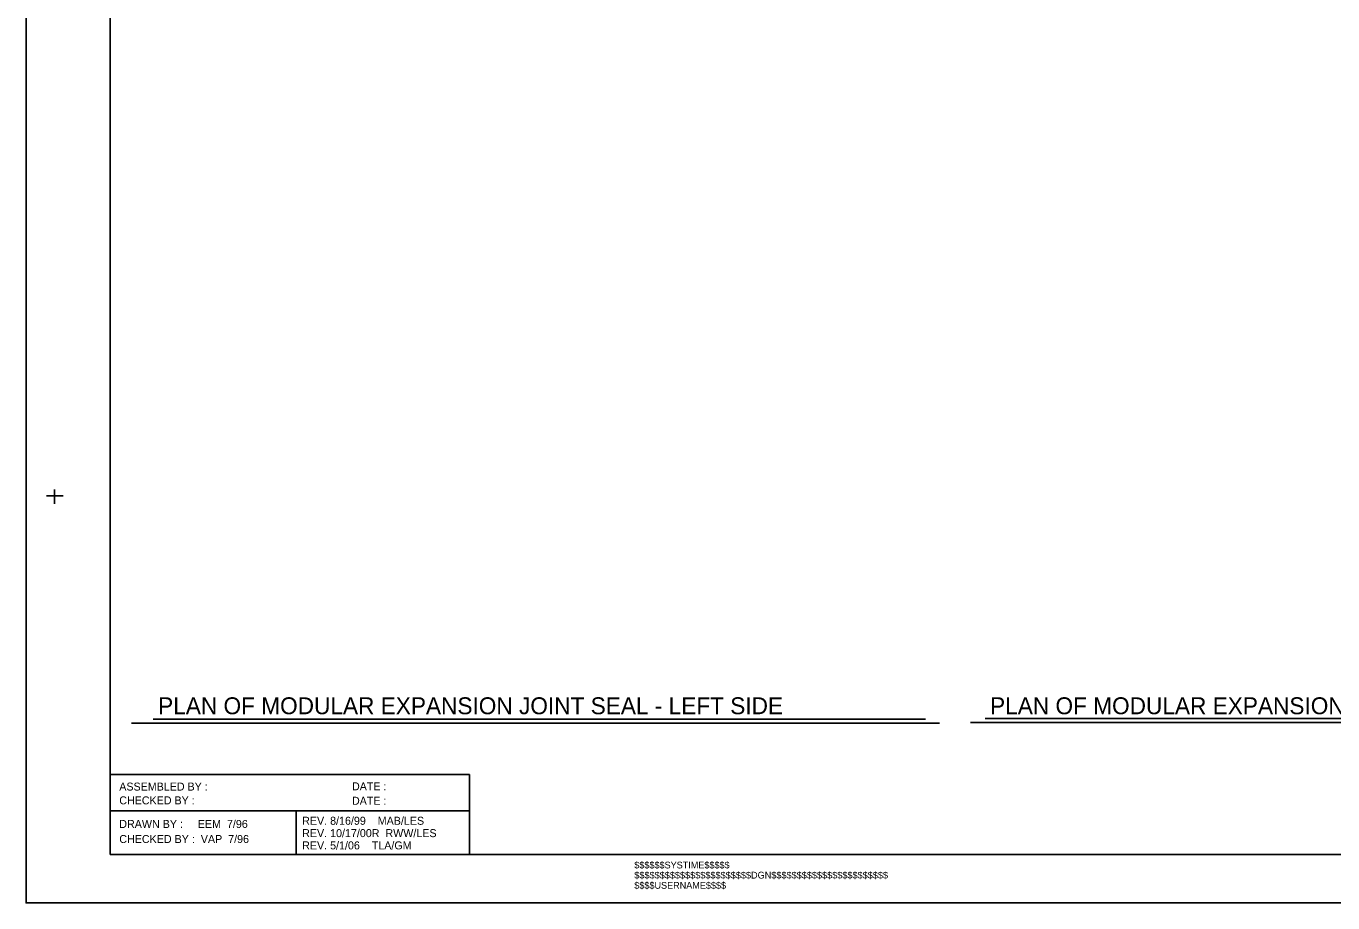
# Model space of a CAD drawing. Extents: x 0 to 33.1, y 0 to 23.6.
# Drawn here: x 0 to 16.39, y 0 to 11 of the extents above; entities that cross this region are included whole.
import ezdxf

# ---------------------------------------------------------------- set-up
doc = ezdxf.new("R2010")
doc.units = 0
for name, color, linetype in [('Plan Sheet', 7, 'Continuous'), ('Plot Label', 7, 'Continuous'), ('Plot Shape', 7, 'Continuous'), ('Text', 7, 'Continuous')]:
    doc.layers.add(name, color=color, linetype=linetype)

msp = doc.modelspace()

# ---------------------------------------------------------------- linework, layer by layer
at = {"layer": 'Plan Sheet'}
for p, q in [((1.054, 0.606), (1.054, 21.606)), ((0.255, 5.106), (0.465, 5.106)), ((0.357, 5.007), (0.357, 5.188)), ((1.054, 1.609), (5.561, 1.609)), ((5.561, 0.606), (5.561, 1.609)), ((5.561, 1.156), (1.054, 1.156)), ((3.386, 0.606), (3.386, 1.156)), ((1.054, 0.606), (33.054, 0.606)), ((1.054, 0.606), (5.561, 0.606)), ((0, 0), (0, 0))]:
    msp.add_line(p, q, dxfattribs=at)
at = {"layer": 'Plot Shape'}
msp.add_lwpolyline([(0, 22), (33.063, 22), (33.063, 0), (0, 0)], close=True, dxfattribs=at)
at = {"layer": 'Text'}
for p, q in [((1.593, 2.305), (11.279, 2.305)), ((12.027, 2.314), (21.929, 2.314)), ((1.32, 2.253), (11.452, 2.253)), ((11.843, 2.261), (22.191, 2.261))]:
    msp.add_line(p, q, dxfattribs=at)

# ---------------------------------------------------------------- texts
at = {"layer": 'Plan Sheet'}
for s, height, p in [('ASSEMBLED BY :', 0.10017, (1.168, 1.409)), ('DATE :', 0.1002, (4.086, 1.412)), ('CHECKED BY :', 0.10017, (1.168, 1.236)), ('DATE :', 0.1002, (4.086, 1.231)), ('DRAWN BY :     EEM  7/96', 0.10039, (1.168, 0.94)), ('REV. 8/16/99    MAB/LES', 0.10036, (3.461, 0.98)), ('CHECKED BY :  VAP  7/96 ', 0.10039, (1.168, 0.751)), ('REV. 10/17/00R  RWW/LES', 0.10036, (3.461, 0.825)), ('REV. 5/1/06    TLA/GM', 0.10036, (3.461, 0.671))]:
    msp.add_text(s, height=height, dxfattribs=at).set_placement(p)
at = {"layer": 'Plot Label'}
for s, height, p in [('$$$$$$SYSTIME$$$$$', 0.08504, (7.626, 0.432)), ('$$$$$$$$$$$$$$$$$$$$$$$DGN$$$$$$$$$$$$$$$$$$$$$$$', 0.08556, (7.626, 0.305)), ('$$$$USERNAME$$$$', 0.08504, (7.626, 0.177))]:
    msp.add_text(s, height=height, dxfattribs=at).set_placement(p)
at = {"layer": 'Text'}
for s, p in [('PLAN OF MODULAR EXPANSION JOINT SEAL - LEFT SIDE', (1.655, 2.367)), ('PLAN OF MODULAR EXPANSION JOINT SEAL - RIGHT SIDE', (12.087, 2.367))]:
    msp.add_text(s, height=0.21219, dxfattribs=at).set_placement(p)

doc.saveas('drawing.dxf')
